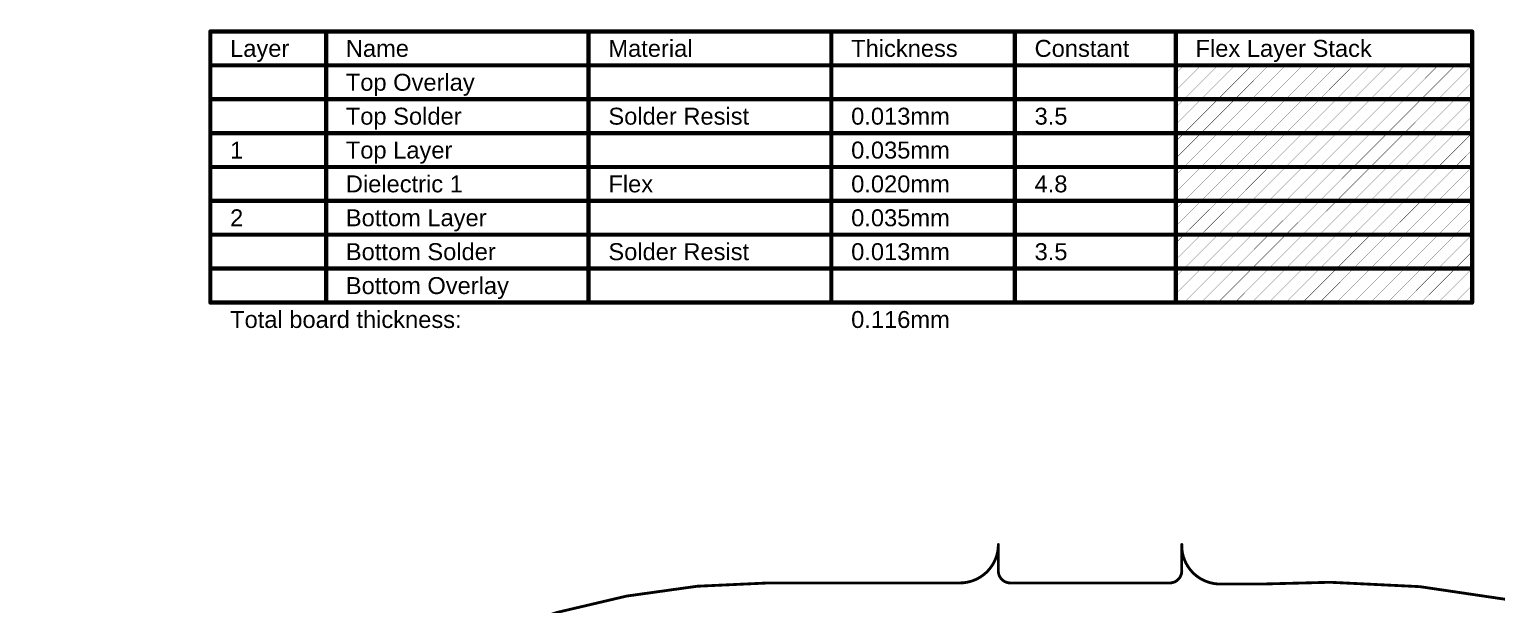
# Model space of a CAD drawing. Header units: inches. Extents: x 3 to 457, y -41 to 239.
# Drawn here: x 255.1 to 387.1, y 126.2 to 177.9 of the extents above; entities that cross this region are included whole.
import ezdxf

# ---------------------------------------------------------------- set-up
doc = ezdxf.new("R2010")
doc.units = ezdxf.units.IN
doc.layers.add('Fabrication', color=76, linetype='Continuous')
doc.styles.add('Arial', font='', dxfattribs={"height": 0.2})
doc.styles.get('Arial').set_extended_font_data('Arial')

msp = doc.modelspace()

# ---------------------------------------------------------------- linework, layer by layer
at = {"layer": 'Fabrication'}
for points, const_width in [([(271.41, 177.72), (384.92, 177.72)], 0.381), ([(271.41, 153.34), (271.41, 177.72)], 0.381), ([(281.83, 153.34), (281.83, 177.72)], 0.381), ([(305.44, 153.34), (305.44, 177.72)], 0.381), ([(327.28, 153.34), (327.28, 177.72)], 0.381), ([(343.78, 153.34), (343.78, 177.72)], 0.381), ([(358.26, 153.34), (358.26, 177.72)], 0.381), ([(384.92, 153.34), (384.92, 177.72)], 0.381), ([(271.41, 174.68), (384.92, 174.68)], 0.381), ([(358.26, 172.4), (360.54, 174.68)], 0.0254), ([(358.26, 173.92), (359.01, 174.68)], 0.0254), ([(359.01, 171.63), (362.06, 174.68)], 0.0254), ([(360.54, 171.63), (363.59, 174.68)], 0.0254), ([(362.06, 171.63), (365.11, 174.68)], 0.0254), ([(363.59, 171.63), (366.63, 174.68)], 0.0254), ([(365.11, 171.63), (368.16, 174.68)], 0.0254), ([(366.63, 171.63), (369.68, 174.68)], 0.0254), ([(368.16, 171.63), (371.21, 174.68)], 0.0254), ([(369.68, 171.63), (372.73, 174.68)], 0.0254), ([(371.21, 171.63), (374.25, 174.68)], 0.0254), ([(372.73, 171.63), (375.78, 174.68)], 0.0254), ([(374.25, 171.63), (377.3, 174.68)], 0.0254), ([(375.78, 171.63), (378.83, 174.68)], 0.0254), ([(377.3, 171.63), (380.35, 174.68)], 0.0254), ([(378.83, 171.63), (381.87, 174.68)], 0.0254), ([(380.35, 171.63), (383.4, 174.68)], 0.0254), ([(381.87, 171.63), (384.92, 174.68)], 0.0254), ([(383.4, 171.63), (384.92, 173.15)], 0.0254), ([(271.41, 171.63), (281.83, 171.63)], 0.381), ([(281.83, 171.63), (305.44, 171.63)], 0.381), ([(305.44, 171.63), (327.28, 171.63)], 0.381), ([(327.28, 171.63), (343.78, 171.63)], 0.381), ([(343.78, 171.63), (358.26, 171.63)], 0.381), ([(358.26, 171.63), (384.92, 171.63)], 0.381), ([(358.26, 169.35), (360.54, 171.63)], 0.0254), ([(358.26, 170.87), (359.01, 171.63)], 0.0254), ([(359.01, 168.58), (362.06, 171.63)], 0.0254), ([(360.54, 168.58), (363.59, 171.63)], 0.0254), ([(362.06, 168.58), (365.11, 171.63)], 0.0254), ([(363.59, 168.58), (366.63, 171.63)], 0.0254), ([(365.11, 168.58), (368.16, 171.63)], 0.0254), ([(366.63, 168.58), (369.68, 171.63)], 0.0254), ([(368.16, 168.58), (371.21, 171.63)], 0.0254), ([(369.68, 168.58), (372.73, 171.63)], 0.0254), ([(371.21, 168.58), (374.25, 171.63)], 0.0254), ([(372.73, 168.58), (375.78, 171.63)], 0.0254), ([(374.25, 168.58), (377.3, 171.63)], 0.0254), ([(375.78, 168.58), (378.83, 171.63)], 0.0254), ([(377.3, 168.58), (380.35, 171.63)], 0.0254), ([(378.83, 168.58), (381.87, 171.63)], 0.0254), ([(380.35, 168.58), (383.4, 171.63)], 0.0254), ([(381.87, 168.58), (384.92, 171.63)], 0.0254), ([(383.4, 168.58), (384.92, 170.1)], 0.0254), ([(271.41, 168.58), (281.83, 168.58)], 0.381), ([(281.83, 168.58), (305.44, 168.58)], 0.381), ([(305.44, 168.58), (327.28, 168.58)], 0.381), ([(327.28, 168.58), (343.78, 168.58)], 0.381), ([(343.78, 168.58), (358.26, 168.58)], 0.381), ([(358.26, 168.58), (384.92, 168.58)], 0.381), ([(358.26, 166.3), (360.54, 168.58)], 0.0254), ([(358.26, 167.83), (359.01, 168.58)], 0.0254), ([(359.01, 165.53), (362.06, 168.58)], 0.0254), ([(360.54, 165.53), (363.59, 168.58)], 0.0254), ([(362.06, 165.53), (365.11, 168.58)], 0.0254), ([(363.59, 165.53), (366.63, 168.58)], 0.0254), ([(365.11, 165.53), (368.16, 168.58)], 0.0254), ([(366.63, 165.53), (369.68, 168.58)], 0.0254), ([(368.16, 165.53), (371.21, 168.58)], 0.0254), ([(369.68, 165.53), (372.73, 168.58)], 0.0254), ([(371.21, 165.53), (374.25, 168.58)], 0.0254), ([(372.73, 165.53), (375.78, 168.58)], 0.0254), ([(374.25, 165.53), (377.3, 168.58)], 0.0254), ([(375.78, 165.53), (378.83, 168.58)], 0.0254), ([(377.3, 165.53), (380.35, 168.58)], 0.0254), ([(378.83, 165.53), (381.87, 168.58)], 0.0254), ([(380.35, 165.53), (383.4, 168.58)], 0.0254), ([(381.87, 165.53), (384.92, 168.58)], 0.0254), ([(383.4, 165.53), (384.92, 167.06)], 0.0254), ([(271.41, 165.53), (281.83, 165.53)], 0.381), ([(281.83, 165.53), (305.44, 165.53)], 0.381), ([(305.44, 165.53), (327.28, 165.53)], 0.381), ([(327.28, 165.53), (343.78, 165.53)], 0.381), ([(343.78, 165.53), (358.26, 165.53)], 0.381), ([(358.26, 165.53), (384.92, 165.53)], 0.381), ([(358.26, 163.25), (360.54, 165.53)], 0.0254), ([(358.26, 164.78), (359.01, 165.53)], 0.0254), ([(359.01, 162.48), (362.06, 165.53)], 0.0254), ([(360.54, 162.48), (363.59, 165.53)], 0.0254), ([(362.06, 162.48), (365.11, 165.53)], 0.0254), ([(363.59, 162.48), (366.63, 165.53)], 0.0254), ([(365.11, 162.48), (368.16, 165.53)], 0.0254), ([(366.63, 162.48), (369.68, 165.53)], 0.0254), ([(368.16, 162.48), (371.21, 165.53)], 0.0254), ([(369.68, 162.48), (372.73, 165.53)], 0.0254), ([(371.21, 162.48), (374.25, 165.53)], 0.0254), ([(372.73, 162.48), (375.78, 165.53)], 0.0254), ([(374.25, 162.48), (377.3, 165.53)], 0.0254), ([(375.78, 162.48), (378.83, 165.53)], 0.0254), ([(377.3, 162.48), (380.35, 165.53)], 0.0254), ([(378.83, 162.48), (381.87, 165.53)], 0.0254), ([(380.35, 162.48), (383.4, 165.53)], 0.0254), ([(381.87, 162.48), (384.92, 165.53)], 0.0254), ([(383.4, 162.48), (384.92, 164.01)], 0.0254), ([(271.41, 162.48), (281.83, 162.48)], 0.381), ([(281.83, 162.48), (305.44, 162.48)], 0.381), ([(305.44, 162.48), (327.28, 162.48)], 0.381), ([(327.28, 162.48), (343.78, 162.48)], 0.381), ([(343.78, 162.48), (358.26, 162.48)], 0.381), ([(358.26, 162.48), (384.92, 162.48)], 0.381), ([(358.26, 160.21), (360.54, 162.48)], 0.0254), ([(358.26, 161.73), (359.01, 162.48)], 0.0254), ([(359.01, 159.44), (362.06, 162.48)], 0.0254), ([(360.54, 159.44), (363.59, 162.48)], 0.0254), ([(362.06, 159.44), (365.11, 162.48)], 0.0254), ([(363.59, 159.44), (366.63, 162.48)], 0.0254), ([(365.11, 159.44), (368.16, 162.48)], 0.0254), ([(366.63, 159.44), (369.68, 162.48)], 0.0254), ([(368.16, 159.44), (371.21, 162.48)], 0.0254), ([(369.68, 159.44), (372.73, 162.48)], 0.0254), ([(371.21, 159.44), (374.25, 162.48)], 0.0254), ([(372.73, 159.44), (375.78, 162.48)], 0.0254), ([(374.25, 159.44), (377.3, 162.48)], 0.0254), ([(375.78, 159.44), (378.83, 162.48)], 0.0254), ([(377.3, 159.44), (380.35, 162.48)], 0.0254), ([(378.83, 159.44), (381.87, 162.48)], 0.0254), ([(380.35, 159.44), (383.4, 162.48)], 0.0254), ([(381.87, 159.44), (384.92, 162.48)], 0.0254), ([(383.4, 159.44), (384.92, 160.96)], 0.0254), ([(271.41, 159.44), (281.83, 159.44)], 0.381), ([(281.83, 159.44), (305.44, 159.44)], 0.381), ([(305.44, 159.44), (327.28, 159.44)], 0.381), ([(327.28, 159.44), (343.78, 159.44)], 0.381), ([(343.78, 159.44), (358.26, 159.44)], 0.381), ([(358.26, 159.44), (384.92, 159.44)], 0.381), ([(358.26, 157.16), (360.54, 159.44)], 0.0254), ([(358.26, 158.68), (359.01, 159.44)], 0.0254), ([(359.01, 156.39), (362.06, 159.44)], 0.0254), ([(360.54, 156.39), (363.59, 159.44)], 0.0254), ([(362.06, 156.39), (365.11, 159.44)], 0.0254), ([(363.59, 156.39), (366.63, 159.44)], 0.0254), ([(365.11, 156.39), (368.16, 159.44)], 0.0254), ([(366.63, 156.39), (369.68, 159.44)], 0.0254), ([(368.16, 156.39), (371.21, 159.44)], 0.0254), ([(369.68, 156.39), (372.73, 159.44)], 0.0254), ([(371.21, 156.39), (374.25, 159.44)], 0.0254), ([(372.73, 156.39), (375.78, 159.44)], 0.0254), ([(374.25, 156.39), (377.3, 159.44)], 0.0254), ([(375.78, 156.39), (378.83, 159.44)], 0.0254), ([(377.3, 156.39), (380.35, 159.44)], 0.0254), ([(378.83, 156.39), (381.87, 159.44)], 0.0254), ([(380.35, 156.39), (383.4, 159.44)], 0.0254), ([(381.87, 156.39), (384.92, 159.44)], 0.0254), ([(383.4, 156.39), (384.92, 157.91)], 0.0254), ([(271.41, 156.39), (281.83, 156.39)], 0.381), ([(281.83, 156.39), (305.44, 156.39)], 0.381), ([(305.44, 156.39), (327.28, 156.39)], 0.381), ([(327.28, 156.39), (343.78, 156.39)], 0.381), ([(343.78, 156.39), (358.26, 156.39)], 0.381), ([(358.26, 156.39), (384.92, 156.39)], 0.381), ([(358.26, 154.11), (360.54, 156.39)], 0.0254), ([(358.26, 155.63), (359.01, 156.39)], 0.0254), ([(359.01, 153.34), (362.06, 156.39)], 0.0254), ([(360.54, 153.34), (363.59, 156.39)], 0.0254), ([(362.06, 153.34), (365.11, 156.39)], 0.0254), ([(363.59, 153.34), (366.63, 156.39)], 0.0254), ([(365.11, 153.34), (368.16, 156.39)], 0.0254), ([(366.63, 153.34), (369.68, 156.39)], 0.0254), ([(368.16, 153.34), (371.21, 156.39)], 0.0254), ([(369.68, 153.34), (372.73, 156.39)], 0.0254), ([(371.21, 153.34), (374.25, 156.39)], 0.0254), ([(372.73, 153.34), (375.78, 156.39)], 0.0254), ([(374.25, 153.34), (377.3, 156.39)], 0.0254), ([(375.78, 153.34), (378.83, 156.39)], 0.0254), ([(377.3, 153.34), (380.35, 156.39)], 0.0254), ([(378.83, 153.34), (381.87, 156.39)], 0.0254), ([(380.35, 153.34), (383.4, 156.39)], 0.0254), ([(381.87, 153.34), (384.92, 156.39)], 0.0254), ([(383.4, 153.34), (384.92, 154.86)], 0.0254), ([(271.41, 153.34), (281.83, 153.34)], 0.381), ([(281.83, 153.34), (305.44, 153.34)], 0.381), ([(305.44, 153.34), (327.28, 153.34)], 0.381), ([(327.28, 153.34), (343.78, 153.34)], 0.381), ([(343.78, 153.34), (358.26, 153.34)], 0.381), ([(358.26, 153.34), (384.92, 153.34)], 0.381), ([(342.3, 129.19), (342.3, 131.57)], 0.254), ([(358.8, 129.19), (358.8, 131.57)], 0.254), ([(321.62, 128.11), (338.84, 128.11)], 0.254), ([(343.38, 128.11), (357.72, 128.11)], 0.254), ([(362.26, 128.01), (365.92, 128.01)], 0.254), ([(365.92, 128.01), (372.14, 128.17)], 0.254), ([(372.14, 128.17), (372.16, 128.17)], 0.254)]:
    msp.add_lwpolyline(points, dxfattribs=dict(at, const_width=const_width))
for points, const_width in [([(271.32, 177.72, 1), (271.51, 177.72, 1)], 0.191), ([(271.32, 177.72, 1), (271.51, 177.72, 1)], 0.191), ([(281.73, 177.72, 1), (281.92, 177.72, 1)], 0.191), ([(305.35, 177.72, 1), (305.54, 177.72, 1)], 0.191), ([(327.18, 177.72, 1), (327.37, 177.72, 1)], 0.191), ([(343.69, 177.72, 1), (343.88, 177.72, 1)], 0.191), ([(358.16, 177.72, 1), (358.35, 177.72, 1)], 0.191), ([(384.83, 177.72, 1), (385.02, 177.72, 1)], 0.191), ([(384.83, 177.72, 1), (385.02, 177.72, 1)], 0.191), ([(271.32, 174.68, 1), (271.51, 174.68, 1)], 0.191), ([(359.01, 174.68, 1), (359.02, 174.68, 1)], 0.0127), ([(360.53, 174.68, 1), (360.54, 174.68, 1)], 0.0127), ([(362.06, 174.68, 1), (362.07, 174.68, 1)], 0.0127), ([(363.58, 174.68, 1), (363.59, 174.68, 1)], 0.0127), ([(365.1, 174.68, 1), (365.12, 174.68, 1)], 0.0127), ([(366.63, 174.68, 1), (366.64, 174.68, 1)], 0.0127), ([(368.15, 174.68, 1), (368.16, 174.68, 1)], 0.0127), ([(369.68, 174.68, 1), (369.69, 174.68, 1)], 0.0127), ([(371.2, 174.68, 1), (371.21, 174.68, 1)], 0.0127), ([(372.72, 174.68, 1), (372.74, 174.68, 1)], 0.0127), ([(374.25, 174.68, 1), (374.26, 174.68, 1)], 0.0127), ([(375.77, 174.68, 1), (375.78, 174.68, 1)], 0.0127), ([(377.3, 174.68, 1), (377.31, 174.68, 1)], 0.0127), ([(378.82, 174.68, 1), (378.83, 174.68, 1)], 0.0127), ([(380.34, 174.68, 1), (380.36, 174.68, 1)], 0.0127), ([(381.87, 174.68, 1), (381.88, 174.68, 1)], 0.0127), ([(383.39, 174.68, 1), (383.4, 174.68, 1)], 0.0127), ([(384.83, 174.68, 1), (385.02, 174.68, 1)], 0.191), ([(384.92, 174.68, 1), (384.93, 174.68, 1)], 0.0127), ([(358.25, 173.92, 1), (358.27, 173.92, 1)], 0.0127), ([(384.92, 173.15, 1), (384.93, 173.15, 1)], 0.0127), ([(271.32, 171.63, 1), (271.51, 171.63, 1)], 0.191), ([(281.73, 171.63, 1), (281.92, 171.63, 1)], 0.191), ([(281.73, 171.63, 1), (281.92, 171.63, 1)], 0.191), ([(305.35, 171.63, 1), (305.54, 171.63, 1)], 0.191), ([(305.35, 171.63, 1), (305.54, 171.63, 1)], 0.191), ([(327.18, 171.63, 1), (327.37, 171.63, 1)], 0.191), ([(327.18, 171.63, 1), (327.37, 171.63, 1)], 0.191), ([(343.69, 171.63, 1), (343.88, 171.63, 1)], 0.191), ([(343.69, 171.63, 1), (343.88, 171.63, 1)], 0.191), ([(358.16, 171.63, 1), (358.35, 171.63, 1)], 0.191), ([(358.16, 171.63, 1), (358.35, 171.63, 1)], 0.191), ([(358.25, 172.4, 1), (358.27, 172.4, 1)], 0.0127), ([(359.01, 171.63, 1), (359.02, 171.63, 1)], 0.0127), ([(359.01, 171.63, 1), (359.02, 171.63, 1)], 0.0127), ([(360.53, 171.63, 1), (360.54, 171.63, 1)], 0.0127), ([(360.53, 171.63, 1), (360.54, 171.63, 1)], 0.0127), ([(362.06, 171.63, 1), (362.07, 171.63, 1)], 0.0127), ([(362.06, 171.63, 1), (362.07, 171.63, 1)], 0.0127), ([(363.58, 171.63, 1), (363.59, 171.63, 1)], 0.0127), ([(363.58, 171.63, 1), (363.59, 171.63, 1)], 0.0127), ([(365.1, 171.63, 1), (365.12, 171.63, 1)], 0.0127), ([(365.1, 171.63, 1), (365.12, 171.63, 1)], 0.0127), ([(366.63, 171.63, 1), (366.64, 171.63, 1)], 0.0127), ([(366.63, 171.63, 1), (366.64, 171.63, 1)], 0.0127), ([(368.15, 171.63, 1), (368.16, 171.63, 1)], 0.0127), ([(368.15, 171.63, 1), (368.16, 171.63, 1)], 0.0127), ([(369.68, 171.63, 1), (369.69, 171.63, 1)], 0.0127), ([(369.68, 171.63, 1), (369.69, 171.63, 1)], 0.0127), ([(371.2, 171.63, 1), (371.21, 171.63, 1)], 0.0127), ([(371.2, 171.63, 1), (371.21, 171.63, 1)], 0.0127), ([(372.72, 171.63, 1), (372.74, 171.63, 1)], 0.0127), ([(372.72, 171.63, 1), (372.74, 171.63, 1)], 0.0127), ([(374.25, 171.63, 1), (374.26, 171.63, 1)], 0.0127), ([(374.25, 171.63, 1), (374.26, 171.63, 1)], 0.0127), ([(375.77, 171.63, 1), (375.78, 171.63, 1)], 0.0127), ([(375.77, 171.63, 1), (375.78, 171.63, 1)], 0.0127), ([(377.3, 171.63, 1), (377.31, 171.63, 1)], 0.0127), ([(377.3, 171.63, 1), (377.31, 171.63, 1)], 0.0127), ([(378.82, 171.63, 1), (378.83, 171.63, 1)], 0.0127), ([(378.82, 171.63, 1), (378.83, 171.63, 1)], 0.0127), ([(380.34, 171.63, 1), (380.36, 171.63, 1)], 0.0127), ([(380.34, 171.63, 1), (380.36, 171.63, 1)], 0.0127), ([(381.87, 171.63, 1), (381.88, 171.63, 1)], 0.0127), ([(381.87, 171.63, 1), (381.88, 171.63, 1)], 0.0127), ([(383.39, 171.63, 1), (383.4, 171.63, 1)], 0.0127), ([(383.39, 171.63, 1), (383.4, 171.63, 1)], 0.0127), ([(384.83, 171.63, 1), (385.02, 171.63, 1)], 0.191), ([(384.92, 171.63, 1), (384.93, 171.63, 1)], 0.0127), ([(358.25, 170.87, 1), (358.27, 170.87, 1)], 0.0127), ([(358.25, 169.35, 1), (358.27, 169.35, 1)], 0.0127), ([(384.92, 170.1, 1), (384.93, 170.1, 1)], 0.0127), ([(271.32, 168.58, 1), (271.51, 168.58, 1)], 0.191), ([(281.73, 168.58, 1), (281.92, 168.58, 1)], 0.191), ([(281.73, 168.58, 1), (281.92, 168.58, 1)], 0.191), ([(305.35, 168.58, 1), (305.54, 168.58, 1)], 0.191), ([(305.35, 168.58, 1), (305.54, 168.58, 1)], 0.191), ([(327.18, 168.58, 1), (327.37, 168.58, 1)], 0.191), ([(327.18, 168.58, 1), (327.37, 168.58, 1)], 0.191), ([(343.69, 168.58, 1), (343.88, 168.58, 1)], 0.191), ([(343.69, 168.58, 1), (343.88, 168.58, 1)], 0.191), ([(358.16, 168.58, 1), (358.35, 168.58, 1)], 0.191), ([(358.16, 168.58, 1), (358.35, 168.58, 1)], 0.191), ([(358.25, 167.83, 1), (358.27, 167.83, 1)], 0.0127), ([(359.01, 168.58, 1), (359.02, 168.58, 1)], 0.0127), ([(359.01, 168.58, 1), (359.02, 168.58, 1)], 0.0127), ([(360.53, 168.58, 1), (360.54, 168.58, 1)], 0.0127), ([(360.53, 168.58, 1), (360.54, 168.58, 1)], 0.0127), ([(362.06, 168.58, 1), (362.07, 168.58, 1)], 0.0127), ([(362.06, 168.58, 1), (362.07, 168.58, 1)], 0.0127), ([(363.58, 168.58, 1), (363.59, 168.58, 1)], 0.0127), ([(363.58, 168.58, 1), (363.59, 168.58, 1)], 0.0127), ([(365.1, 168.58, 1), (365.12, 168.58, 1)], 0.0127), ([(365.1, 168.58, 1), (365.12, 168.58, 1)], 0.0127), ([(366.63, 168.58, 1), (366.64, 168.58, 1)], 0.0127), ([(366.63, 168.58, 1), (366.64, 168.58, 1)], 0.0127), ([(368.15, 168.58, 1), (368.16, 168.58, 1)], 0.0127), ([(368.15, 168.58, 1), (368.16, 168.58, 1)], 0.0127), ([(369.68, 168.58, 1), (369.69, 168.58, 1)], 0.0127), ([(369.68, 168.58, 1), (369.69, 168.58, 1)], 0.0127), ([(371.2, 168.58, 1), (371.21, 168.58, 1)], 0.0127), ([(371.2, 168.58, 1), (371.21, 168.58, 1)], 0.0127), ([(372.72, 168.58, 1), (372.74, 168.58, 1)], 0.0127), ([(372.72, 168.58, 1), (372.74, 168.58, 1)], 0.0127), ([(374.25, 168.58, 1), (374.26, 168.58, 1)], 0.0127), ([(374.25, 168.58, 1), (374.26, 168.58, 1)], 0.0127), ([(375.77, 168.58, 1), (375.78, 168.58, 1)], 0.0127), ([(375.77, 168.58, 1), (375.78, 168.58, 1)], 0.0127), ([(377.3, 168.58, 1), (377.31, 168.58, 1)], 0.0127), ([(377.3, 168.58, 1), (377.31, 168.58, 1)], 0.0127), ([(378.82, 168.58, 1), (378.83, 168.58, 1)], 0.0127), ([(378.82, 168.58, 1), (378.83, 168.58, 1)], 0.0127), ([(380.34, 168.58, 1), (380.36, 168.58, 1)], 0.0127), ([(380.34, 168.58, 1), (380.36, 168.58, 1)], 0.0127), ([(381.87, 168.58, 1), (381.88, 168.58, 1)], 0.0127), ([(381.87, 168.58, 1), (381.88, 168.58, 1)], 0.0127), ([(383.39, 168.58, 1), (383.4, 168.58, 1)], 0.0127), ([(383.39, 168.58, 1), (383.4, 168.58, 1)], 0.0127), ([(384.83, 168.58, 1), (385.02, 168.58, 1)], 0.191), ([(384.92, 168.58, 1), (384.93, 168.58, 1)], 0.0127), ([(384.92, 167.06, 1), (384.93, 167.06, 1)], 0.0127), ([(271.32, 165.53, 1), (271.51, 165.53, 1)], 0.191), ([(281.73, 165.53, 1), (281.92, 165.53, 1)], 0.191), ([(281.73, 165.53, 1), (281.92, 165.53, 1)], 0.191), ([(305.35, 165.53, 1), (305.54, 165.53, 1)], 0.191), ([(305.35, 165.53, 1), (305.54, 165.53, 1)], 0.191), ([(327.18, 165.53, 1), (327.37, 165.53, 1)], 0.191), ([(327.18, 165.53, 1), (327.37, 165.53, 1)], 0.191), ([(343.69, 165.53, 1), (343.88, 165.53, 1)], 0.191), ([(343.69, 165.53, 1), (343.88, 165.53, 1)], 0.191), ([(358.16, 165.53, 1), (358.35, 165.53, 1)], 0.191), ([(358.16, 165.53, 1), (358.35, 165.53, 1)], 0.191), ([(358.25, 166.3, 1), (358.27, 166.3, 1)], 0.0127), ([(359.01, 165.53, 1), (359.02, 165.53, 1)], 0.0127), ([(359.01, 165.53, 1), (359.02, 165.53, 1)], 0.0127), ([(360.53, 165.53, 1), (360.54, 165.53, 1)], 0.0127), ([(360.53, 165.53, 1), (360.54, 165.53, 1)], 0.0127), ([(362.06, 165.53, 1), (362.07, 165.53, 1)], 0.0127), ([(362.06, 165.53, 1), (362.07, 165.53, 1)], 0.0127), ([(363.58, 165.53, 1), (363.59, 165.53, 1)], 0.0127), ([(363.58, 165.53, 1), (363.59, 165.53, 1)], 0.0127), ([(365.1, 165.53, 1), (365.12, 165.53, 1)], 0.0127), ([(365.1, 165.53, 1), (365.12, 165.53, 1)], 0.0127), ([(366.63, 165.53, 1), (366.64, 165.53, 1)], 0.0127), ([(366.63, 165.53, 1), (366.64, 165.53, 1)], 0.0127), ([(368.15, 165.53, 1), (368.16, 165.53, 1)], 0.0127), ([(368.15, 165.53, 1), (368.16, 165.53, 1)], 0.0127), ([(369.68, 165.53, 1), (369.69, 165.53, 1)], 0.0127), ([(369.68, 165.53, 1), (369.69, 165.53, 1)], 0.0127), ([(371.2, 165.53, 1), (371.21, 165.53, 1)], 0.0127), ([(371.2, 165.53, 1), (371.21, 165.53, 1)], 0.0127), ([(372.72, 165.53, 1), (372.74, 165.53, 1)], 0.0127), ([(372.72, 165.53, 1), (372.74, 165.53, 1)], 0.0127), ([(374.25, 165.53, 1), (374.26, 165.53, 1)], 0.0127), ([(374.25, 165.53, 1), (374.26, 165.53, 1)], 0.0127), ([(375.77, 165.53, 1), (375.78, 165.53, 1)], 0.0127), ([(375.77, 165.53, 1), (375.78, 165.53, 1)], 0.0127), ([(377.3, 165.53, 1), (377.31, 165.53, 1)], 0.0127), ([(377.3, 165.53, 1), (377.31, 165.53, 1)], 0.0127), ([(378.82, 165.53, 1), (378.83, 165.53, 1)], 0.0127), ([(378.82, 165.53, 1), (378.83, 165.53, 1)], 0.0127), ([(380.34, 165.53, 1), (380.36, 165.53, 1)], 0.0127), ([(380.34, 165.53, 1), (380.36, 165.53, 1)], 0.0127), ([(381.87, 165.53, 1), (381.88, 165.53, 1)], 0.0127), ([(381.87, 165.53, 1), (381.88, 165.53, 1)], 0.0127), ([(383.39, 165.53, 1), (383.4, 165.53, 1)], 0.0127), ([(383.39, 165.53, 1), (383.4, 165.53, 1)], 0.0127), ([(384.83, 165.53, 1), (385.02, 165.53, 1)], 0.191), ([(384.92, 165.53, 1), (384.93, 165.53, 1)], 0.0127), ([(358.25, 164.78, 1), (358.27, 164.78, 1)], 0.0127), ([(384.92, 164.01, 1), (384.93, 164.01, 1)], 0.0127), ([(271.32, 162.48, 1), (271.51, 162.48, 1)], 0.191), ([(281.73, 162.48, 1), (281.92, 162.48, 1)], 0.191), ([(281.73, 162.48, 1), (281.92, 162.48, 1)], 0.191), ([(305.35, 162.48, 1), (305.54, 162.48, 1)], 0.191), ([(305.35, 162.48, 1), (305.54, 162.48, 1)], 0.191), ([(327.18, 162.48, 1), (327.37, 162.48, 1)], 0.191), ([(327.18, 162.48, 1), (327.37, 162.48, 1)], 0.191), ([(343.69, 162.48, 1), (343.88, 162.48, 1)], 0.191), ([(343.69, 162.48, 1), (343.88, 162.48, 1)], 0.191), ([(358.16, 162.48, 1), (358.35, 162.48, 1)], 0.191), ([(358.16, 162.48, 1), (358.35, 162.48, 1)], 0.191), ([(358.25, 163.25, 1), (358.27, 163.25, 1)], 0.0127), ([(359.01, 162.48, 1), (359.02, 162.48, 1)], 0.0127), ([(359.01, 162.48, 1), (359.02, 162.48, 1)], 0.0127), ([(360.53, 162.48, 1), (360.54, 162.48, 1)], 0.0127), ([(360.53, 162.48, 1), (360.54, 162.48, 1)], 0.0127), ([(362.06, 162.48, 1), (362.07, 162.48, 1)], 0.0127), ([(362.06, 162.48, 1), (362.07, 162.48, 1)], 0.0127), ([(363.58, 162.48, 1), (363.59, 162.48, 1)], 0.0127), ([(363.58, 162.48, 1), (363.59, 162.48, 1)], 0.0127), ([(365.1, 162.48, 1), (365.12, 162.48, 1)], 0.0127), ([(365.1, 162.48, 1), (365.12, 162.48, 1)], 0.0127), ([(366.63, 162.48, 1), (366.64, 162.48, 1)], 0.0127), ([(366.63, 162.48, 1), (366.64, 162.48, 1)], 0.0127), ([(368.15, 162.48, 1), (368.16, 162.48, 1)], 0.0127), ([(368.15, 162.48, 1), (368.16, 162.48, 1)], 0.0127), ([(369.68, 162.48, 1), (369.69, 162.48, 1)], 0.0127), ([(369.68, 162.48, 1), (369.69, 162.48, 1)], 0.0127), ([(371.2, 162.48, 1), (371.21, 162.48, 1)], 0.0127), ([(371.2, 162.48, 1), (371.21, 162.48, 1)], 0.0127), ([(372.72, 162.48, 1), (372.74, 162.48, 1)], 0.0127), ([(372.72, 162.48, 1), (372.74, 162.48, 1)], 0.0127), ([(374.25, 162.48, 1), (374.26, 162.48, 1)], 0.0127), ([(374.25, 162.48, 1), (374.26, 162.48, 1)], 0.0127), ([(375.77, 162.48, 1), (375.78, 162.48, 1)], 0.0127), ([(375.77, 162.48, 1), (375.78, 162.48, 1)], 0.0127), ([(377.3, 162.48, 1), (377.31, 162.48, 1)], 0.0127), ([(377.3, 162.48, 1), (377.31, 162.48, 1)], 0.0127), ([(378.82, 162.48, 1), (378.83, 162.48, 1)], 0.0127), ([(378.82, 162.48, 1), (378.83, 162.48, 1)], 0.0127), ([(380.34, 162.48, 1), (380.36, 162.48, 1)], 0.0127), ([(380.34, 162.48, 1), (380.36, 162.48, 1)], 0.0127), ([(381.87, 162.48, 1), (381.88, 162.48, 1)], 0.0127), ([(381.87, 162.48, 1), (381.88, 162.48, 1)], 0.0127), ([(383.39, 162.48, 1), (383.4, 162.48, 1)], 0.0127), ([(383.39, 162.48, 1), (383.4, 162.48, 1)], 0.0127), ([(384.83, 162.48, 1), (385.02, 162.48, 1)], 0.191), ([(384.92, 162.48, 1), (384.93, 162.48, 1)], 0.0127), ([(358.25, 161.73, 1), (358.27, 161.73, 1)], 0.0127), ([(358.25, 160.21, 1), (358.27, 160.21, 1)], 0.0127), ([(384.92, 160.96, 1), (384.93, 160.96, 1)], 0.0127), ([(271.32, 159.44, 1), (271.51, 159.44, 1)], 0.191), ([(281.73, 159.44, 1), (281.92, 159.44, 1)], 0.191), ([(281.73, 159.44, 1), (281.92, 159.44, 1)], 0.191), ([(305.35, 159.44, 1), (305.54, 159.44, 1)], 0.191), ([(305.35, 159.44, 1), (305.54, 159.44, 1)], 0.191), ([(327.18, 159.44, 1), (327.37, 159.44, 1)], 0.191), ([(327.18, 159.44, 1), (327.37, 159.44, 1)], 0.191), ([(343.69, 159.44, 1), (343.88, 159.44, 1)], 0.191), ([(343.69, 159.44, 1), (343.88, 159.44, 1)], 0.191), ([(358.16, 159.44, 1), (358.35, 159.44, 1)], 0.191), ([(358.16, 159.44, 1), (358.35, 159.44, 1)], 0.191), ([(358.25, 158.68, 1), (358.27, 158.68, 1)], 0.0127), ([(359.01, 159.44, 1), (359.02, 159.44, 1)], 0.0127), ([(359.01, 159.44, 1), (359.02, 159.44, 1)], 0.0127), ([(360.53, 159.44, 1), (360.54, 159.44, 1)], 0.0127), ([(360.53, 159.44, 1), (360.54, 159.44, 1)], 0.0127), ([(362.06, 159.44, 1), (362.07, 159.44, 1)], 0.0127), ([(362.06, 159.44, 1), (362.07, 159.44, 1)], 0.0127), ([(363.58, 159.44, 1), (363.59, 159.44, 1)], 0.0127), ([(363.58, 159.44, 1), (363.59, 159.44, 1)], 0.0127), ([(365.1, 159.44, 1), (365.12, 159.44, 1)], 0.0127), ([(365.1, 159.44, 1), (365.12, 159.44, 1)], 0.0127), ([(366.63, 159.44, 1), (366.64, 159.44, 1)], 0.0127), ([(366.63, 159.44, 1), (366.64, 159.44, 1)], 0.0127), ([(368.15, 159.44, 1), (368.16, 159.44, 1)], 0.0127), ([(368.15, 159.44, 1), (368.16, 159.44, 1)], 0.0127), ([(369.68, 159.44, 1), (369.69, 159.44, 1)], 0.0127), ([(369.68, 159.44, 1), (369.69, 159.44, 1)], 0.0127), ([(371.2, 159.44, 1), (371.21, 159.44, 1)], 0.0127), ([(371.2, 159.44, 1), (371.21, 159.44, 1)], 0.0127), ([(372.72, 159.44, 1), (372.74, 159.44, 1)], 0.0127), ([(372.72, 159.44, 1), (372.74, 159.44, 1)], 0.0127), ([(374.25, 159.44, 1), (374.26, 159.44, 1)], 0.0127), ([(374.25, 159.44, 1), (374.26, 159.44, 1)], 0.0127), ([(375.77, 159.44, 1), (375.78, 159.44, 1)], 0.0127), ([(375.77, 159.44, 1), (375.78, 159.44, 1)], 0.0127), ([(377.3, 159.44, 1), (377.31, 159.44, 1)], 0.0127), ([(377.3, 159.44, 1), (377.31, 159.44, 1)], 0.0127), ([(378.82, 159.44, 1), (378.83, 159.44, 1)], 0.0127), ([(378.82, 159.44, 1), (378.83, 159.44, 1)], 0.0127), ([(380.34, 159.44, 1), (380.36, 159.44, 1)], 0.0127), ([(380.34, 159.44, 1), (380.36, 159.44, 1)], 0.0127), ([(381.87, 159.44, 1), (381.88, 159.44, 1)], 0.0127), ([(381.87, 159.44, 1), (381.88, 159.44, 1)], 0.0127), ([(383.39, 159.44, 1), (383.4, 159.44, 1)], 0.0127), ([(383.39, 159.44, 1), (383.4, 159.44, 1)], 0.0127), ([(384.83, 159.44, 1), (385.02, 159.44, 1)], 0.191), ([(384.92, 159.44, 1), (384.93, 159.44, 1)], 0.0127), ([(358.25, 157.16, 1), (358.27, 157.16, 1)], 0.0127), ([(384.92, 157.91, 1), (384.93, 157.91, 1)], 0.0127), ([(271.32, 156.39, 1), (271.51, 156.39, 1)], 0.191), ([(281.73, 156.39, 1), (281.92, 156.39, 1)], 0.191), ([(281.73, 156.39, 1), (281.92, 156.39, 1)], 0.191), ([(305.35, 156.39, 1), (305.54, 156.39, 1)], 0.191), ([(305.35, 156.39, 1), (305.54, 156.39, 1)], 0.191), ([(327.18, 156.39, 1), (327.37, 156.39, 1)], 0.191), ([(327.18, 156.39, 1), (327.37, 156.39, 1)], 0.191), ([(343.69, 156.39, 1), (343.88, 156.39, 1)], 0.191), ([(343.69, 156.39, 1), (343.88, 156.39, 1)], 0.191), ([(358.16, 156.39, 1), (358.35, 156.39, 1)], 0.191), ([(358.16, 156.39, 1), (358.35, 156.39, 1)], 0.191), ([(359.01, 156.39, 1), (359.02, 156.39, 1)], 0.0127), ([(359.01, 156.39, 1), (359.02, 156.39, 1)], 0.0127), ([(360.53, 156.39, 1), (360.54, 156.39, 1)], 0.0127), ([(360.53, 156.39, 1), (360.54, 156.39, 1)], 0.0127), ([(362.06, 156.39, 1), (362.07, 156.39, 1)], 0.0127), ([(362.06, 156.39, 1), (362.07, 156.39, 1)], 0.0127), ([(363.58, 156.39, 1), (363.59, 156.39, 1)], 0.0127), ([(363.58, 156.39, 1), (363.59, 156.39, 1)], 0.0127), ([(365.1, 156.39, 1), (365.12, 156.39, 1)], 0.0127), ([(365.1, 156.39, 1), (365.12, 156.39, 1)], 0.0127), ([(366.63, 156.39, 1), (366.64, 156.39, 1)], 0.0127), ([(366.63, 156.39, 1), (366.64, 156.39, 1)], 0.0127), ([(368.15, 156.39, 1), (368.16, 156.39, 1)], 0.0127), ([(368.15, 156.39, 1), (368.16, 156.39, 1)], 0.0127), ([(369.68, 156.39, 1), (369.69, 156.39, 1)], 0.0127), ([(369.68, 156.39, 1), (369.69, 156.39, 1)], 0.0127), ([(371.2, 156.39, 1), (371.21, 156.39, 1)], 0.0127), ([(371.2, 156.39, 1), (371.21, 156.39, 1)], 0.0127), ([(372.72, 156.39, 1), (372.74, 156.39, 1)], 0.0127), ([(372.72, 156.39, 1), (372.74, 156.39, 1)], 0.0127), ([(374.25, 156.39, 1), (374.26, 156.39, 1)], 0.0127), ([(374.25, 156.39, 1), (374.26, 156.39, 1)], 0.0127), ([(375.77, 156.39, 1), (375.78, 156.39, 1)], 0.0127), ([(375.77, 156.39, 1), (375.78, 156.39, 1)], 0.0127), ([(377.3, 156.39, 1), (377.31, 156.39, 1)], 0.0127), ([(377.3, 156.39, 1), (377.31, 156.39, 1)], 0.0127), ([(378.82, 156.39, 1), (378.83, 156.39, 1)], 0.0127), ([(378.82, 156.39, 1), (378.83, 156.39, 1)], 0.0127), ([(380.34, 156.39, 1), (380.36, 156.39, 1)], 0.0127), ([(380.34, 156.39, 1), (380.36, 156.39, 1)], 0.0127), ([(381.87, 156.39, 1), (381.88, 156.39, 1)], 0.0127), ([(381.87, 156.39, 1), (381.88, 156.39, 1)], 0.0127), ([(383.39, 156.39, 1), (383.4, 156.39, 1)], 0.0127), ([(383.39, 156.39, 1), (383.4, 156.39, 1)], 0.0127), ([(384.83, 156.39, 1), (385.02, 156.39, 1)], 0.191), ([(384.92, 156.39, 1), (384.93, 156.39, 1)], 0.0127), ([(358.25, 155.63, 1), (358.27, 155.63, 1)], 0.0127), ([(384.92, 154.86, 1), (384.93, 154.86, 1)], 0.0127), ([(271.32, 153.34, 1), (271.51, 153.34, 1)], 0.191), ([(271.32, 153.34, 1), (271.51, 153.34, 1)], 0.191), ([(281.73, 153.34, 1), (281.92, 153.34, 1)], 0.191), ([(281.73, 153.34, 1), (281.92, 153.34, 1)], 0.191), ([(281.73, 153.34, 1), (281.92, 153.34, 1)], 0.191), ([(305.35, 153.34, 1), (305.54, 153.34, 1)], 0.191), ([(305.35, 153.34, 1), (305.54, 153.34, 1)], 0.191), ([(305.35, 153.34, 1), (305.54, 153.34, 1)], 0.191), ([(327.18, 153.34, 1), (327.37, 153.34, 1)], 0.191), ([(327.18, 153.34, 1), (327.37, 153.34, 1)], 0.191), ([(327.18, 153.34, 1), (327.37, 153.34, 1)], 0.191), ([(343.69, 153.34, 1), (343.88, 153.34, 1)], 0.191), ([(343.69, 153.34, 1), (343.88, 153.34, 1)], 0.191), ([(343.69, 153.34, 1), (343.88, 153.34, 1)], 0.191), ([(358.16, 153.34, 1), (358.35, 153.34, 1)], 0.191), ([(358.16, 153.34, 1), (358.35, 153.34, 1)], 0.191), ([(358.16, 153.34, 1), (358.35, 153.34, 1)], 0.191), ([(358.25, 154.11, 1), (358.27, 154.11, 1)], 0.0127), ([(359.01, 153.34, 1), (359.02, 153.34, 1)], 0.0127), ([(360.53, 153.34, 1), (360.54, 153.34, 1)], 0.0127), ([(362.06, 153.34, 1), (362.07, 153.34, 1)], 0.0127), ([(363.58, 153.34, 1), (363.59, 153.34, 1)], 0.0127), ([(365.1, 153.34, 1), (365.12, 153.34, 1)], 0.0127), ([(366.63, 153.34, 1), (366.64, 153.34, 1)], 0.0127), ([(368.15, 153.34, 1), (368.16, 153.34, 1)], 0.0127), ([(369.68, 153.34, 1), (369.69, 153.34, 1)], 0.0127), ([(371.2, 153.34, 1), (371.21, 153.34, 1)], 0.0127), ([(372.72, 153.34, 1), (372.74, 153.34, 1)], 0.0127), ([(374.25, 153.34, 1), (374.26, 153.34, 1)], 0.0127), ([(375.77, 153.34, 1), (375.78, 153.34, 1)], 0.0127), ([(377.3, 153.34, 1), (377.31, 153.34, 1)], 0.0127), ([(378.82, 153.34, 1), (378.83, 153.34, 1)], 0.0127), ([(380.34, 153.34, 1), (380.36, 153.34, 1)], 0.0127), ([(381.87, 153.34, 1), (381.88, 153.34, 1)], 0.0127), ([(383.39, 153.34, 1), (383.4, 153.34, 1)], 0.0127), ([(384.83, 153.34, 1), (385.02, 153.34, 1)], 0.191), ([(384.83, 153.34, 1), (385.02, 153.34, 1)], 0.191), ([(342.24, 131.57, 1), (342.36, 131.57, 1)], 0.127), ([(342.24, 131.57, 1), (342.36, 131.57, 1)], 0.127), ([(358.74, 131.57, 1), (358.87, 131.57, 1)], 0.127), ([(358.74, 131.47, 1), (358.87, 131.47, 1)], 0.127), ([(321.56, 128.11, 1), (321.69, 128.11, 1)], 0.127), ([(321.56, 128.11, 1), (321.69, 128.11, 1)], 0.127), ([(338.78, 128.11, 1), (338.91, 128.11, 1)], 0.127), ([(338.78, 128.11, 1), (338.91, 128.11, 1)], 0.127), ([(342.24, 129.19, 1), (342.36, 129.19, 1)], 0.127), ([(342.24, 129.19, 1), (342.36, 129.19, 1)], 0.127), ([(343.32, 128.11, 1), (343.45, 128.11, 1)], 0.127), ([(343.32, 128.11, 1), (343.45, 128.11, 1)], 0.127), ([(357.66, 128.11, 1), (357.79, 128.11, 1)], 0.127), ([(357.66, 128.11, 1), (357.79, 128.11, 1)], 0.127), ([(358.74, 129.19, 1), (358.87, 129.19, 1)], 0.127), ([(358.74, 129.19, 1), (358.87, 129.19, 1)], 0.127), ([(362.2, 128.01, 1), (362.32, 128.01, 1)], 0.127), ([(362.2, 128.01, 1), (362.32, 128.01, 1)], 0.127), ([(365.86, 128.01, 1), (365.98, 128.01, 1)], 0.127), ([(365.86, 128.01, 1), (365.98, 128.01, 1)], 0.127), ([(372.07, 128.17, 1), (372.2, 128.17, 1)], 0.127), ([(372.07, 128.17, 1), (372.2, 128.17, 1)], 0.127), ([(372.1, 128.17, 1), (372.23, 128.17, 1)], 0.127), ([(372.1, 128.17, 1), (372.23, 128.17, 1)], 0.127)]:
    msp.add_lwpolyline(points, format="xyb", close=True, dxfattribs=dict(at, const_width=const_width))
at = {"layer": 'Fabrication', "const_width": 0.254}
for points in [[(342.3, 131.57, -0.414214), (338.84, 128.11)], [(362.26, 128.01, -0.414214), (358.8, 131.47)], [(252.1, 58.59, -0.41422), (321.62, 128.11)], [(343.38, 128.11, -0.414214), (342.3, 129.19)], [(358.8, 129.19, -0.414214), (357.72, 128.11)], [(372.16, 128.17, -0.413783), (454.5, 46)]]:
    msp.add_lwpolyline(points, format="xyb", dxfattribs=at)

# ---------------------------------------------------------------- texts
at = {"layer": 'Fabrication', "style": 'Arial'}
for s, height, p in [('Layer', 1.524, (273.19, 175.44)), ('Name', 1.524, (283.6, 175.44)), ('Material', 1.524, (307.22, 175.44)), ('Thickness', 1.524, (329.06, 175.44)), ('Constant', 1.524, (345.56, 175.44)), ('Flex Layer Stack', 1.524, (360.04, 175.44)), ('Top Overlay', 1.524, (283.6, 172.39)), ('Top Solder', 1.524, (283.6, 169.34)), ('Solder Resist', 1.524, (307.22, 169.34)), ('0.013mm', 1.524, (329.06, 169.34)), ('3.5', 1.524, (345.56, 169.34)), ('1', 1.52, (273.19, 166.29)), ('Top Layer', 1.524, (283.6, 166.29)), ('0.035mm', 1.524, (329.06, 166.29)), ('Dielectric 1', 1.524, (283.6, 163.25)), ('Flex', 1.524, (307.22, 163.25)), ('0.020mm', 1.524, (329.06, 163.25)), ('4.8', 1.524, (345.56, 163.25)), ('2', 1.52, (273.19, 160.2)), ('Bottom Layer', 1.524, (283.6, 160.2)), ('0.035mm', 1.524, (329.06, 160.2)), ('Bottom Solder', 1.524, (283.6, 157.15)), ('Solder Resist', 1.524, (307.22, 157.15)), ('0.013mm', 1.524, (329.06, 157.15)), ('3.5', 1.524, (345.56, 157.15)), ('Bottom Overlay', 1.524, (283.6, 154.1)), ('Total board thickness:', 1.524, (273.19, 151.05)), ('0.116mm', 1.524, (329.06, 151.05))]:
    msp.add_text(s, height=height, dxfattribs=at).set_placement(p)

doc.saveas('drawing.dxf')
